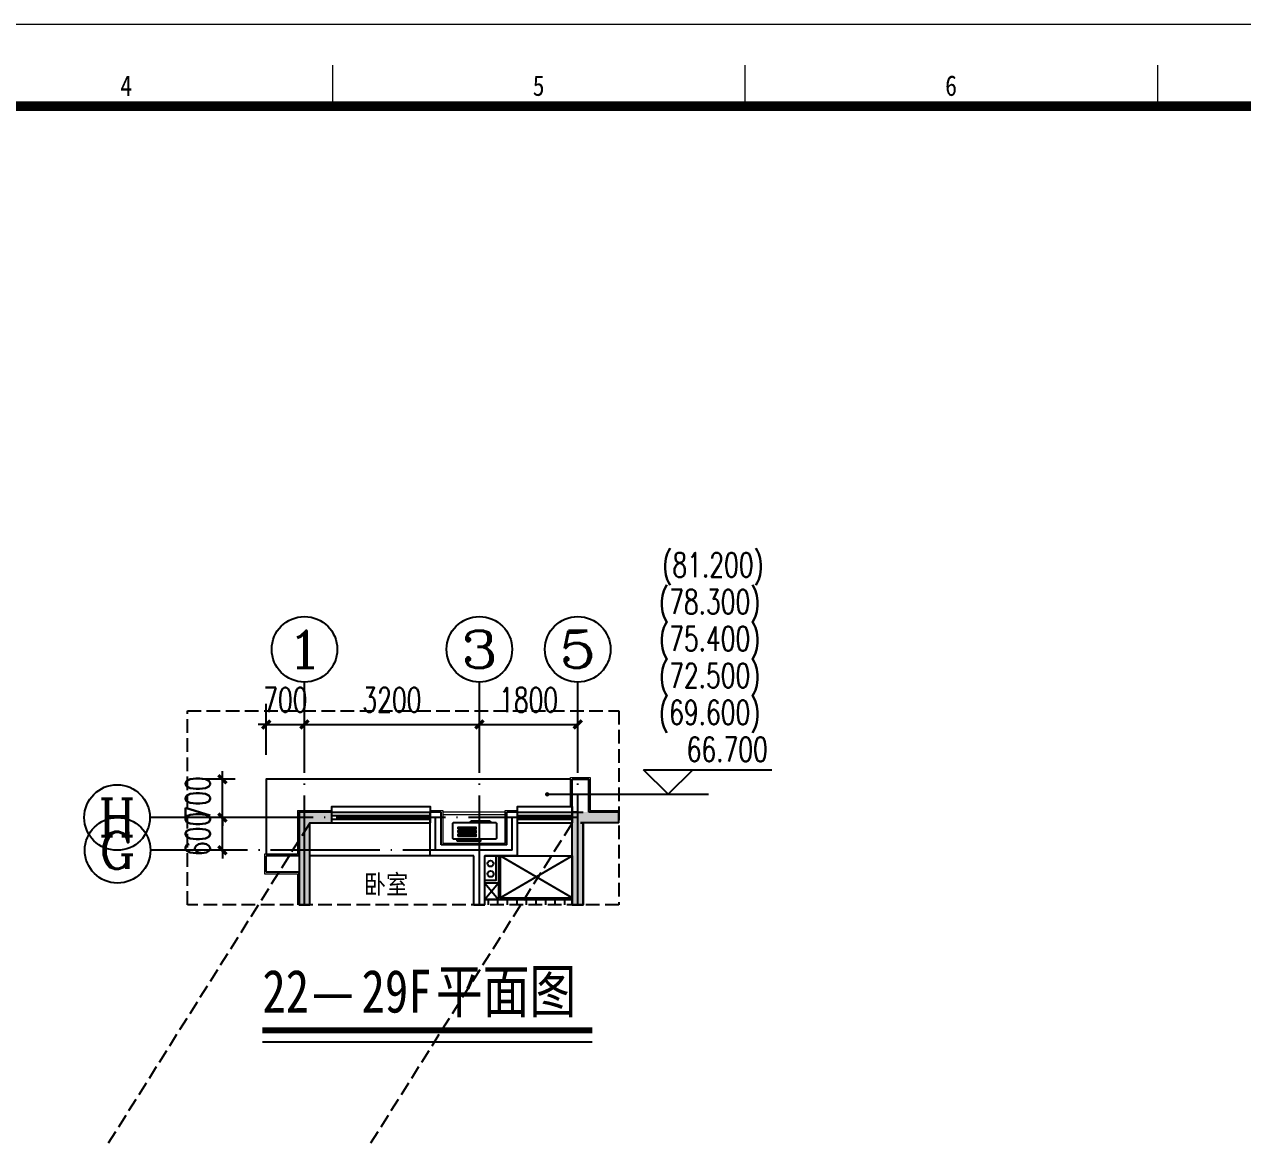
# Model space of a CAD drawing. Extents: x 802298 to 1915382, y -2285475 to -1340051.
# Drawn here: x 1351900 to 1374192, y -2216816 to -2196480 of the extents above; entities that cross this region are included whole.
import ezdxf
from ezdxf.enums import TextEntityAlignment as Align

# ---------------------------------------------------------------- set-up
doc = ezdxf.new("R2010")
doc.units = 0
doc.header["$LTSCALE"] = 1000
doc.header["$MEASUREMENT"] = 0
doc.linetypes.add('DASH', pattern=[0.35, 0.25, -0.1])
doc.linetypes.add('DOTE', pattern=[2.42, 2, -0.2, 0.02, -0.2])
doc.layers.get('0').update_dxf_attribs({"linetype": 'CONTINUOUS'})
doc.layers.get('Defpoints').update_dxf_attribs({"linetype": 'CONTINUOUS'})
for name, color, linetype in [('8', 8, 'CONTINUOUS'), ('AXIS', 3, 'CONTINUOUS'), ('AXIS_TEXT', 7, 'CONTINUOUS'), ('DIM_LEAD', 3, 'CONTINUOUS'), ('DIM_SYMB', 3, 'CONTINUOUS'), ('DOTE', 1, 'CONTINUOUS'), ('LM-粗', 255, 'CONTINUOUS'), ('PUB_TEXT', 7, 'CONTINUOUS'), ('WALL', 9, 'CONTINUOUS'), ('WINDOW', 4, 'CONTINUOUS'), ('厨卫', 154, 'CONTINUOUS'), ('家具', 33, 'CONTINUOUS'), ('平面填充', 252, 'CONTINUOUS'), ('看线', 5, 'CONTINUOUS'), ('窗檐', 6, 'CONTINUOUS')]:
    doc.layers.add(name, color=color, linetype=linetype)
for name, color, linetype, lineweight in [('保温', 150, 'CONTINUOUS', 9), ('图框', 7, 'CONTINUOUS', 5), ('栏杆百叶', 36, 'CONTINUOUS', 9)]:
    doc.layers.add(name, color=color, linetype=linetype, lineweight=lineweight)
doc.styles.add('_TCH_AXIS', font='COMPLEX', dxfattribs={"bigfont": 'GBCBIG'})
doc.styles.add('_TCH_DIM', font='SIMPLEX', dxfattribs={"bigfont": 'GBCBIG'})
doc.styles.add('COMPLEX', font='COMPLEX')
doc.styles.add('DIM_FONT', font='SIMPLEX', dxfattribs={"width": 0.7, "bigfont": 'GBCBIG'})
doc.styles.add('TKZ1', font='SIMHEI.TTF', dxfattribs={"width": 0.7})
doc.styles.add('黑体', font='SIMHEI.TTF', dxfattribs={"width": 0.8})
doc.dimstyles.new('DIMN150', dxfattribs={"dimscale": 1.5, "dimtxt": 300, "dimasz": 100, "dimexe": 250, "dimexo": 300, "dimgap": 150, "dimtad": 1, "dimdec": 0, "dimzin": 0, "dimdsep": 46, "dimtxsty": 'DIM_FONT', "dimblk": 'ARCHTICK', "dimcen": 0.09, "dimclrt": 7, "dimazin": 2, "dimtfac": 1, "dimtdec": 0, "dimtix": 1, "dimtmove": 2, "dimatfit": 3, "dimfxl": 0, "dimtolj": 1, "dimtzin": 0, "dimarcsym": 0})

# ---------------------------------------------------------------- blocks, each defined once
blk = doc.blocks.new('A$C4EB5717C')
at = {"layer": '家具', "color": 8}
for p, q in [((520, 110), (520, 120)), ((883, 100), (530, 100)), ((893, 120), (893, 110))]:
    blk.add_line(p, q, dxfattribs=at)
for points in [[(269, 459), (709, 459), (709, 444), (269, 444)], [(290, 372), (626, 372), (626, 343), (290, 343)], [(290, 306), (626, 306), (626, 277), (290, 277)], [(290, 240), (626, 240), (626, 211), (290, 211)]]:
    blk.add_lwpolyline(points, close=True, dxfattribs=at)
at = {"layer": '家具'}
blk.add_lwpolyline([(220, 120), (980, 120, 0.414214), (1000, 140), (1000, 410, 0.414214), (980, 430), (220, 430, 0.414214), (200, 410), (200, 140, 0.414214)], format="xyb", close=True, dxfattribs=at)
at = {"layer": '家具', "color": 8}
for centre, start, end in [((530, 110), 180, 270), ((883, 110), 270, 0)]:
    blk.add_arc(centre, 10, start, end, dxfattribs=at)
blk = doc.blocks.new('图框')
at = {"layer": '图框'}
for p, q in [((0, 88994), (-126000, 88994)), ((-92065, 88245), (-92065, 87496)), ((-84518, 88245), (-84518, 87496)), ((-76971, 88245), (-76971, 87496))]:
    blk.add_line(p, q, dxfattribs=at)
at = {"layer": '图框', "const_width": 180}
blk.add_lwpolyline([(-1498, 87496), (-122254, 87496), (-122254, 1498), (-1498, 1498)], close=True, dxfattribs=at)
at = {"layer": '图框', "style": 'TKZ1', "width": 0.85}
for s, p in [('6', (-80745, 87870)), ('4', (-95839, 87870)), ('5', (-88292, 87870))]:
    blk.add_text(s, height=375, dxfattribs=at).set_placement(p, align=Align.MIDDLE)
blk = doc.blocks.new('_ArchTick')
at = {"color": 0, "linetype": 'ByBlock', "const_width": 0.4}
blk.add_lwpolyline([(-0.5, -0.5), (0.5, 0.5)], dxfattribs=at)
blk = doc.blocks.new('*D527')
at = {"layer": 'AXIS', "color": 0, "lineweight": -2}
for p, q in [((1356326, -2209845), (1356326, -2208917)), ((1357026, -2209845), (1357026, -2208917)), ((1356326, -2209292), (1356176, -2209292)), ((1356326, -2209292), (1357026, -2209292)), ((1357026, -2209292), (1357176, -2209292))]:
    blk.add_line(p, q, dxfattribs=at)
at = {"layer": 'Defpoints', "color": 0}
for p in [(1357026, -2209292), (1356326, -2210295), (1357026, -2210295)]:
    blk.add_point(p, dxfattribs=at)
at = {"layer": 'AXIS', "color": 0, "lineweight": -2, "xscale": 150, "yscale": 150, "zscale": 150}
blk.add_blockref('_ArchTick', (1356326, -2209292), dxfattribs=at)
at = {"layer": 'AXIS', "color": 0, "lineweight": -2, "xscale": 150, "yscale": 150, "zscale": 150, "rotation": 180}
blk.add_blockref('_ArchTick', (1357026, -2209292), dxfattribs=at)
at = {"layer": 'AXIS', "color": 7, "insert": (1356676, -2208842), "char_height": 450, "attachment_point": 5, "style": 'DIM_FONT'}
blk.add_mtext('\\A1;700', dxfattribs=at)
blk = doc.blocks.new('*D528')
at = {"layer": 'AXIS', "color": 0, "lineweight": -2}
for p, q in [((1357026, -2209845), (1357026, -2208917)), ((1360226, -2209845), (1360226, -2208917)), ((1357026, -2209292), (1360226, -2209292))]:
    blk.add_line(p, q, dxfattribs=at)
at = {"layer": 'Defpoints', "color": 0}
for p in [(1360226, -2209292), (1357026, -2210295), (1360226, -2210295)]:
    blk.add_point(p, dxfattribs=at)
at = {"layer": 'AXIS', "color": 0, "lineweight": -2, "xscale": 150, "yscale": 150, "zscale": 150, "rotation": 180}
blk.add_blockref('_ArchTick', (1357026, -2209292), dxfattribs=at)
at = {"layer": 'AXIS', "color": 0, "lineweight": -2, "xscale": 150, "yscale": 150, "zscale": 150}
blk.add_blockref('_ArchTick', (1360226, -2209292), dxfattribs=at)
at = {"layer": 'AXIS', "color": 7, "insert": (1358626, -2208842), "char_height": 450, "attachment_point": 5, "style": 'DIM_FONT'}
blk.add_mtext('\\A1;3200', dxfattribs=at)
blk = doc.blocks.new('*D529')
at = {"layer": 'AXIS', "color": 0, "lineweight": -2}
for p, q in [((1360226, -2209845), (1360226, -2208917)), ((1362026, -2209845), (1362026, -2208917)), ((1360226, -2209292), (1362026, -2209292))]:
    blk.add_line(p, q, dxfattribs=at)
at = {"layer": 'Defpoints', "color": 0}
for p in [(1362026, -2209292), (1360226, -2210295), (1362026, -2210295)]:
    blk.add_point(p, dxfattribs=at)
at = {"layer": 'AXIS', "color": 0, "lineweight": -2, "xscale": 150, "yscale": 150, "zscale": 150, "rotation": 180}
blk.add_blockref('_ArchTick', (1360226, -2209292), dxfattribs=at)
at = {"layer": 'AXIS', "color": 0, "lineweight": -2, "xscale": 150, "yscale": 150, "zscale": 150}
blk.add_blockref('_ArchTick', (1362026, -2209292), dxfattribs=at)
at = {"layer": 'AXIS', "color": 7, "insert": (1361126, -2208842), "char_height": 450, "attachment_point": 5, "style": 'DIM_FONT'}
blk.add_mtext('\\A1;1800', dxfattribs=at)
blk = doc.blocks.new('*D530')
at = {"layer": 'AXIS', "color": 0, "lineweight": -2}
for p, q in [((1355525, -2210995), (1355525, -2210845)), ((1355757, -2210995), (1355150, -2210995)), ((1355525, -2211595), (1355525, -2210995)), ((1355757, -2211595), (1355150, -2211595)), ((1355525, -2211595), (1355525, -2211745))]:
    blk.add_line(p, q, dxfattribs=at)
at = {"layer": 'Defpoints', "color": 0}
for p in [(1355525, -2210995), (1356207, -2210995), (1356207, -2211595)]:
    blk.add_point(p, dxfattribs=at)
at = {"layer": 'AXIS', "color": 0, "lineweight": -2, "xscale": 150, "yscale": 150, "zscale": 150}
for p, rotation in [((1355525, -2210995), 270), ((1355525, -2211595), 90)]:
    blk.add_blockref('_ArchTick', p, dxfattribs=dict(at, rotation=rotation))
at = {"layer": 'AXIS', "color": 7, "insert": (1355075, -2211295), "char_height": 450, "attachment_point": 5, "rotation": 90, "style": 'DIM_FONT'}
blk.add_mtext('\\A1;600', dxfattribs=at)
blk = doc.blocks.new('*D531')
at = {"layer": 'AXIS', "color": 0, "lineweight": -2}
for p, q in [((1355525, -2210295), (1355525, -2210145)), ((1355757, -2210295), (1355150, -2210295)), ((1355525, -2210995), (1355525, -2210295)), ((1355757, -2210995), (1355150, -2210995)), ((1355525, -2210995), (1355525, -2211145))]:
    blk.add_line(p, q, dxfattribs=at)
at = {"layer": 'Defpoints', "color": 0}
for p in [(1355525, -2210295), (1356207, -2210295), (1356207, -2210995)]:
    blk.add_point(p, dxfattribs=at)
at = {"layer": 'AXIS', "color": 0, "lineweight": -2, "xscale": 150, "yscale": 150, "zscale": 150}
for p, rotation in [((1355525, -2210295), 270), ((1355525, -2210995), 90)]:
    blk.add_blockref('_ArchTick', p, dxfattribs=dict(at, rotation=rotation))
at = {"layer": 'AXIS', "color": 7, "insert": (1355075, -2210645), "char_height": 450, "attachment_point": 5, "rotation": 90, "style": 'DIM_FONT'}
blk.add_mtext('\\A1;700', dxfattribs=at)
blk = doc.blocks.new('$TCHSYS$WIN2D')
for p, q in [((-0.5, 0.5), (0.5, 0.5)), ((-0.5, 0.5), (-0.5, -0.5)), ((0.5, 0.5), (0.5, -0.5)), ((0.5, 0.167), (-0.5, 0.167)), ((0.5, -0.167), (-0.5, -0.167)), ((-0.5, -0.5), (0.5, -0.5))]:
    blk.add_line(p, q)
blk = doc.blocks.new('_AXISO')
blk.add_circle((0, 0), 0.5)
at = {"layer": 'AXIS_TEXT', "style": 'COMPLEX', "width": 1.041667}
blk.add_attdef('A', text='', height=0.56, dxfattribs=at).set_placement((-0.25, -0.28), (0.25, -0.28), align=Align.FIT)

msp = doc.modelspace()

# ---------------------------------------------------------------- hatches: boundary and pattern name
at = {"layer": '平面填充'}
h = msp.add_hatch(dxfattribs=at)
h.set_pattern_fill('ANGLE', color=256, scale=50, style=0)
h.set_pattern_definition([(0, (435577.3, -772502.78), (0, 174.625), [127, -47.625]), (90, (435577.3, -772502.78), (-174.625, 1e-14), [127, -47.625])])
h.paths.add_polyline_path([(1360469.2, -2213252.7), (1361708, -2213252.7), (1361708, -2212660.4), (1360469.2, -2212660.4)], flags=24)
h.paths.add_polyline_path([(1360326, -2212594.9), (1361926, -2212594.9), (1361926, -2212494.9), (1360326, -2212494.9)])

# ---------------------------------------------------------------- linework, layer by layer
at = {"layer": '8', "linetype": 'DASH'}
for p, q in [((1347290.5, -2226726.4), (1357126, -2211094.9)), ((1352090.5, -2226726.4), (1361926, -2211094.9))]:
    msp.add_line(p, q, dxfattribs=at)
msp.add_lwpolyline([(1354885.8, -2209043), (1362776, -2209043), (1362776, -2212594.9), (1354885.8, -2212594.9)], close=True, dxfattribs=at)
at = {"layer": 'AXIS'}
for p, q in [((1357026, -2210095.1), (1357026, -2208517)), ((1360226, -2210095.1), (1360226, -2208517)), ((1362026, -2210095.1), (1362026, -2208517)), ((1363681.7, -2210570.5), (1363231.7, -2210120.5)), ((1363231.7, -2210120.5), (1365579.2, -2210120.5)), ((1363681.7, -2210570.5), (1364131.7, -2210120.5)), ((1355883.7, -2210994.9), (1354196.6, -2210994.9)), ((1355883.7, -2211594.9), (1354205.6, -2211594.9))]:
    msp.add_line(p, q, dxfattribs=at)
at = {"layer": 'DIM_LEAD'}
for p, q in [((1361466.9, -2210570.5), (1364398.3, -2210570.5)), ((1364398.3, -2210570.5), (1364419.8, -2210570.5))]:
    msp.add_line(p, q, dxfattribs=at)
at = {"layer": 'DIM_LEAD', "const_width": 40}
msp.add_lwpolyline([(1361446.9, -2210570.5, 1), (1361486.9, -2210570.5, 1)], format="xyb", close=True, dxfattribs=at)
at = {"layer": 'DIM_SYMB', "const_width": 105}
msp.add_lwpolyline([(1356256.1, -2214889.3), (1362292, -2214889.3)], dxfattribs=at)
at = {"layer": 'DIM_SYMB'}
msp.add_lwpolyline([(1356256.1, -2215099.3), (1362292, -2215099.3)], dxfattribs=at)
at = {"layer": 'DOTE', "linetype": 'DOTE'}
for p, q in [((1357026, -2212594.9), (1357026, -2209043)), ((1360226, -2212594.9), (1360226, -2209043)), ((1362026, -2212594.9), (1362026, -2209043)), ((1362026, -2210994.9), (1355426, -2210994.9)), ((1359426, -2211594.9), (1359426, -2210994.9)), ((1360826, -2211594.9), (1360826, -2210994.9)), ((1360826, -2211594.9), (1355426, -2211594.9))]:
    msp.add_line(p, q, dxfattribs=at)
at = {"layer": 'LM-粗', "ltscale": 0.5}
msp.add_lwpolyline([(1361896, -2210294.9), (1356926, -2210294.9), (1356326, -2210294.9), (1356326, -2211664.9)], dxfattribs=at)
at = {"layer": 'LM-粗', "color": 8, "ltscale": 0.5}
msp.add_lwpolyline([(1357526, -2211094.9), (1357526, -2210894.9), (1356926, -2210894.9), (1356926, -2212594.9), (1357126, -2212595.3), (1357126, -2211094.9)], close=True, dxfattribs=at)
msp.add_lwpolyline([(1362126.3, -2211094.9), (1362126, -2211094.9), (1362126, -2212594.9), (1361926, -2212594.9), (1361926, -2210894.9), (1362126.3, -2210894.9)], dxfattribs=at)
for points in [[(1357526, -2211094.9), (1356926, -2211094.9), (1357526, -2210894.9), (1356926, -2210894.9)], [(1361926, -2211094.9), (1361926, -2210894.9), (1362776, -2211094.9), (1362776, -2210894.9)], [(1357126, -2211094.9), (1357126, -2212595.3), (1356926, -2211094.9), (1356926, -2212594.9)], [(1361926, -2211094.9), (1361926, -2212594.9), (1362126, -2211094.9), (1362126, -2212594.9)]]:
    msp.add_solid(points, dxfattribs=at)
at = {"layer": 'WALL'}
for p, q in [((1361926, -2210894.9), (1361926, -2210294.9)), ((1361926, -2210294.9), (1362226, -2210294.9)), ((1362226, -2210894.9), (1362226, -2210294.9)), ((1357526, -2210894.9), (1356926, -2210894.9)), ((1356926, -2211694.9), (1356926, -2210894.9)), ((1357526, -2211094.9), (1357526, -2210894.9)), ((1359526, -2210894.9), (1359326, -2210894.9)), ((1359326, -2210894.9), (1359326, -2211094.9)), ((1359526, -2211494.9), (1359526, -2210894.9)), ((1360726, -2211494.9), (1360726, -2210894.9)), ((1360926, -2210894.9), (1360726, -2210894.9)), ((1360926, -2211094.9), (1360926, -2210894.9)), ((1362026, -2210894.9), (1361926, -2210894.9)), ((1361926, -2210894.9), (1361926, -2211094.9)), ((1361926, -2210894.9), (1362026, -2210894.9)), ((1362776, -2210894.9), (1362226, -2210894.9)), ((1362776, -2211094.9), (1362776, -2210894.9)), ((1357126, -2211094.9), (1357526, -2211094.9)), ((1357126, -2211863), (1357126, -2211094.9)), ((1359326, -2211694.9), (1359326, -2211094.9)), ((1360926, -2211694.9), (1360926, -2211094.9)), ((1361926, -2212594.9), (1361926, -2211094.9)), ((1362776, -2211094.9), (1362076, -2211094.9)), ((1362076, -2211094.9), (1362126, -2211094.9)), ((1362126, -2212594.9), (1362126, -2211094.9)), ((1360226, -2211494.9), (1359526, -2211494.9)), ((1360726, -2211494.9), (1360226, -2211494.9)), ((1356926, -2211694.9), (1356326, -2211694.9)), ((1356326, -2211994.9), (1356326, -2211694.9)), ((1360126, -2211694.9), (1359326, -2211694.9)), ((1360126, -2212594.9), (1360126, -2211694.9)), ((1360926, -2211694.9), (1360326, -2211694.9)), ((1360326, -2212594.9), (1360326, -2211694.9)), ((1356926, -2211994.9), (1356326, -2211994.9)), ((1356926, -2212594.9), (1356926, -2211994.9)), ((1357126, -2212594.9), (1357126, -2211863)), ((1356926, -2212594.9), (1357126, -2212594.9)), ((1360126, -2212594.9), (1360326, -2212594.9)), ((1361926, -2212594.9), (1362126, -2212594.9))]:
    msp.add_line(p, q, dxfattribs=at)
at = {"layer": '保温', "ltscale": 0.5}
for points in [[(1361896, -2210794.9), (1361896, -2210264.9), (1362256, -2210264.9), (1362256, -2210864.9), (1362776, -2210864.9)], [(1356896.3, -2210864.9), (1356896.3, -2211664.9), (1356296, -2211664.9), (1356296, -2212024.9), (1356896.3, -2212024.9), (1356896.3, -2212595.3)], [(1356896.3, -2210864.9), (1357526, -2210864.9), (1357526, -2210894.9)], [(1359326, -2210894.9), (1359326, -2210864.9), (1359556, -2210864.9), (1359556, -2211464.9), (1360696, -2211464.9), (1360696, -2210864.9), (1360926, -2210864.9), (1360926, -2210894.9)]]:
    msp.add_lwpolyline(points, dxfattribs=at)
at = {"layer": '厨卫'}
for p, q in [((1360606.1, -2211694.9), (1360606.1, -2212464.9)), ((1360606.1, -2212464.9), (1361926, -2211694.9)), ((1361926, -2212464.9), (1360606.1, -2211694.9)), ((1360325.8, -2212194.7), (1360576.1, -2212494.9)), ((1360576.2, -2212194.7), (1360326, -2212494.9)), ((1360576.1, -2212194.9), (1360576.1, -2212494.9)), ((1360326, -2212494.9), (1361926, -2212494.9)), ((1360606.1, -2212464.9), (1361926, -2212464.9))]:
    msp.add_line(p, q, dxfattribs=at)
msp.add_lwpolyline([(1360326, -2212144.9), (1360326, -2211694.9), (1360526.1, -2211694.9), (1360526.1, -2212144.9)], close=True, dxfattribs=at)
msp.add_lwpolyline([(1360576.1, -2211694.9), (1360576.1, -2212194.9), (1360326, -2212194.9)], dxfattribs=at)
at = {"layer": '厨卫', "ltscale": 0.5}
msp.add_lwpolyline([(1361926, -2212494.9), (1360326, -2212494.9), (1360326, -2211694.9), (1361926, -2211694.9)], close=True, dxfattribs=at)
at = {"layer": '厨卫'}
for centre in [(1360429.8, -2211838.4), (1360431.2, -2212027)]:
    msp.add_circle(centre, 55, dxfattribs=at)
at = {"layer": '平面填充', "ltscale": 0.5}
msp.add_lwpolyline([(1360326, -2212594.9), (1360326, -2212494.9), (1361926, -2212494.9), (1361926, -2212594.9)], dxfattribs=at)
at = {"layer": '栏杆百叶'}
for p, q in [((1360696, -2210894.9), (1359556, -2210894.9)), ((1360696, -2210944.9), (1359556, -2210944.9))]:
    msp.add_line(p, q, dxfattribs=at)
at = {"layer": '看线'}
for p, q in [((1359326, -2211694.9), (1357126, -2211694.9)), ((1360926, -2211694.9), (1361926, -2211694.9))]:
    msp.add_line(p, q, dxfattribs=at)
at = {"layer": '窗檐', "ltscale": 0.5}
for points in [[(1357526, -2210894.9), (1357526, -2210794.9), (1359326, -2210794.9), (1359326, -2210894.9)], [(1360926, -2210894.9), (1360926, -2210794.9), (1361926, -2210794.9), (1361926, -2210894.9)]]:
    msp.add_lwpolyline(points, dxfattribs=at)

# ---------------------------------------------------------------- block references
at = {"layer": 'AXIS'}
ref = msp.add_blockref('_AXISO', (1357026, -2207917), dxfattribs=dict(at, xscale=1200, yscale=1200, zscale=1200))
ref.add_attrib('A', '1', dxfattribs={"layer": 'AXIS_TEXT', "height": 678.8, "style": '_TCH_AXIS', "width": 2.333333}).set_placement((1356686.6, -2208256.4), (1357365.4, -2208256.4), align=Align.FIT)
ref = msp.add_blockref('_AXISO', (1360226, -2207917), dxfattribs=dict(at, xscale=1200, yscale=1200, zscale=1200))
ref.add_attrib('A', '3', dxfattribs={"layer": 'AXIS_TEXT', "height": 678.8, "style": '_TCH_AXIS', "width": 1.5}).set_placement((1359886.6, -2208256.4), (1360565.4, -2208256.4), align=Align.FIT)
ref = msp.add_blockref('_AXISO', (1362026, -2207917), dxfattribs=dict(at, xscale=1200, yscale=1200, zscale=1200))
ref.add_attrib('A', '5', dxfattribs={"layer": 'AXIS_TEXT', "height": 678.8, "style": '_TCH_AXIS', "width": 1.5}).set_placement((1361686.6, -2208256.4), (1362365.4, -2208256.4), align=Align.FIT)
ref = msp.add_blockref('_AXISO', (1353596.6, -2210994.9), dxfattribs=dict(at, xscale=1200, yscale=1200, zscale=1200))
ref.add_attrib('A', 'H', dxfattribs={"layer": 'AXIS_TEXT', "height": 678.8, "style": '_TCH_AXIS', "width": 1.05}).set_placement((1353257.1, -2211334.3), (1353936, -2211334.3), align=Align.FIT)
ref = msp.add_blockref('_AXISO', (1353605.6, -2211594.9), dxfattribs=dict(at, xscale=1200, yscale=1200, zscale=1200))
ref.add_attrib('A', 'G', dxfattribs={"layer": 'AXIS_TEXT', "height": 678.8, "style": '_TCH_AXIS', "width": 1.166667}).set_placement((1353266.1, -2211934.3), (1353945, -2211934.3), align=Align.FIT)
at = {"layer": 'WINDOW', "color": 4, "yscale": 200}
for p, xscale, zscale, rotation in [((1358426, -2210994.9), -1800, -1800, 179.9999999997332), ((1361426, -2210994.9), -1000, -1000, 179.9999999997777)]:
    msp.add_blockref('$TCHSYS$WIN2D', p, dxfattribs=dict(at, xscale=xscale, zscale=zscale, rotation=rotation))
at = {"layer": '图框'}
msp.add_blockref('图框', (1449602.6, -2285474.5), dxfattribs=at)
at = {"layer": '家具', "xscale": -1, "rotation": 180}
msp.add_blockref('A$C4EB5717C', (1359541.6, -2210963.7), dxfattribs=at)

# ---------------------------------------------------------------- texts
at = {"layer": 'PUB_TEXT'}
for s, height, style, width, p in [('(81.200)', 446.25, '_TCH_DIM', 0.705882, (1363569.2, -2206595.5)), ('(78.300)', 446.25, '_TCH_DIM', 0.705882, (1363509.2, -2207270.5)), ('(75.400)', 446.25, '_TCH_DIM', 0.705882, (1363509.2, -2207945.5)), ('(72.500)', 446.25, '_TCH_DIM', 0.705882, (1363509.2, -2208620.5)), ('(69.600)', 446.25, '_TCH_DIM', 0.705882, (1363509.2, -2209295.5)), ('66.700', 446.25, '_TCH_DIM', 0.705882, (1364019.2, -2209970.5)), ('22', 784.18, '黑体', 0.8, (1356256.1, -2214564.1)), ('29F', 784.18, '黑体', 0.8, (1358070.8, -2214564.1)), ('平面图', 784.18, '黑体', 0.8, (1359431.8, -2214564.1)), ('—', 784.2, '黑体', 0.8, (1357163.4, -2214564.1))]:
    msp.add_text(s, height=height, dxfattribs=dict(at, style=style, width=width)).set_placement(p)
at = {"layer": 'PUB_TEXT', "style": '黑体', "width": 0.85}
msp.add_text('卧室', height=350, dxfattribs=at).set_placement((1358517.1, -2212391.3), align=Align.CENTER)

# ---------------------------------------------------------------- dimensions: what is measured, and where the dimension line sits
at = {"layer": 'AXIS'}
for p1, p2, distance, picture, middle in [((1356326, -2210294.9), (1357026, -2210294.9), 1002.4, '*D527', (1356676, -2208842.5)), ((1357026, -2210294.9), (1360226, -2210294.9), 1002.4, '*D528', (1358626, -2208842.5)), ((1360226, -2210294.9), (1362026, -2210294.9), 1002.4, '*D529', (1361126, -2208842.5)), ((1356206.7, -2210994.9), (1356206.7, -2210294.9), 682, '*D531', (1355074.7, -2210644.9)), ((1356206.7, -2211594.9), (1356206.7, -2210994.9), 682, '*D530', (1355074.7, -2211294.9))]:
    dim = msp.add_aligned_dim(p1=p1, p2=p2, distance=distance, dimstyle='DIMN150', dxfattribs=at)
    dim.commit()
    dim.dimension.update_dxf_attribs({"geometry": picture, "text_midpoint": middle})

doc.saveas('drawing.dxf')
